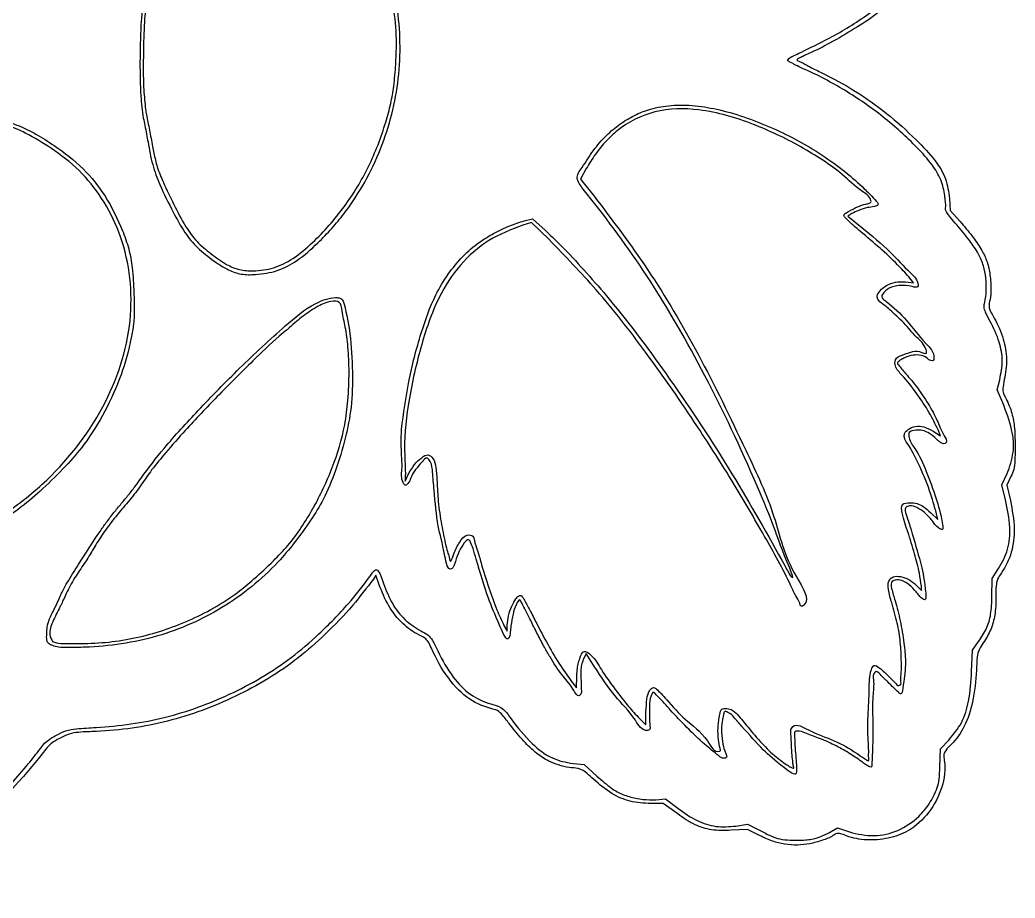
# Model space of a CAD drawing. Extents: x -215 to 205, y 28 to 519.
# Drawn here: x -173.9 to -159.83, y 488.82 to 501.23 of the extents above; entities that cross this region are included whole.
import ezdxf

# ---------------------------------------------------------------- set-up
doc = ezdxf.new("R2010")
doc.units = 0
doc.layers.add('Layer_1', color=7, linetype='CONTINUOUS')

msp = doc.modelspace()

# ---------------------------------------------------------------- linework, layer by layer
at = {"layer": 'Layer_1', "color": 7}
for points in [[(-172.186586, 501.157678), (-172.186586, 501.157678)], [(-172.120907, 499.964584), (-172.121012, 499.964584)], [(-165.891142, 499.127326), (-165.973692, 498.976645), (-165.77873, 498.736051)], [(-160.75796, 498.70513), (-160.745289, 498.536283), (-160.605196, 498.378704)], [(-166.768822, 498.389888), (-166.652713, 498.418709), (-166.46735, 498.251794)], [(-162.136585, 498.491164), (-162.192231, 498.454709), (-161.994788, 498.293803)], [(-166.416843, 498.123482), (-166.667005, 498.364539), (-166.786083, 498.32927)], [(-161.377345, 497.526257), (-161.263779, 497.512767), (-161.330095, 497.596525)], [(-160.003261, 495.815917), (-160.082334, 496.00049), (-160.046399, 496.143777)], [(-168.50211, 495.440161), (-168.503067, 495.439797)], [(-160.98875, 495.417868), (-160.882903, 495.350739), (-160.917952, 495.434689)], [(-168.449348, 494.798218), (-168.449348, 494.708169), (-168.396889, 494.820914)], [(-168.447243, 494.798373), (-168.449348, 494.798218)], [(-159.965672, 494.445979), (-160.015168, 494.656322), (-159.940947, 494.817375)], [(-159.887322, 494.77612), (-159.944968, 494.654276), (-159.895176, 494.434199)], [(-161.021474, 494.261036), (-160.923489, 494.167979), (-160.939209, 494.246778)], [(-160.156231, 493.076335), (-160.153268, 493.335209), (-160.062003, 493.475251)], [(-168.823569, 493.25803), (-168.863507, 493.381059), (-168.899515, 493.326376)], [(-161.227158, 493.240924), (-161.153726, 493.163034), (-161.153726, 493.226534)], [(-173.43943, 492.842954), (-173.43943, 492.843064)], [(-167.054299, 492.670903), (-167.010952, 492.592101), (-167.007989, 492.672472)], [(-173.434237, 492.442924), (-173.434237, 492.442941)], [(-160.443791, 492.018293), (-160.431429, 492.322189), (-160.345072, 492.443345)], [(-165.772143, 492.085969), (-165.891481, 492.273927), (-165.932677, 492.185583)], [(-166.079749, 491.853686), (-166.027806, 491.790556), (-166.024842, 491.943721)], [(-165.138458, 491.35509), (-165.046973, 491.266117), (-165.046973, 491.452993)], [(-160.892259, 490.674407), (-160.882324, 490.926493), (-160.764037, 491.051337)], [(-166.072961, 490.717784), (-165.918998, 490.705649), (-165.740907, 490.541898)], [(-164.598604, 490.006164), (-164.802473, 490.152538), (-164.978018, 490.152538)], [(-164.905975, 490.208303), (-164.770901, 490.220974), (-164.598463, 490.087689)], [(-163.775661, 489.835764), (-163.613318, 489.860007), (-163.39704, 489.752641)], [(-163.440468, 489.701132), (-163.612243, 489.78743), (-163.845333, 489.775577)], [(-162.429729, 489.757303), (-162.33968, 489.808874), (-162.170861, 489.75182)]]:
    msp.add_lwpolyline(points, dxfattribs=at)
for points, knots in [([(-160.046399, 496.143777), (-160.028672, 496.233186), (-159.993724, 496.409451), (-160.047296, 496.695931), (-160.153178, 496.917606), (-160.238821, 497.075614), (-160.27518, 497.168981), (-160.249848, 497.269429), (-160.231818, 497.404891), (-160.239993, 497.579051), (-160.270821, 497.757927), (-160.349836, 497.934575), (-160.479737, 498.126889), (-160.621031, 498.290436), (-160.734411, 498.424916), (-160.789408, 498.497846), (-160.817856, 498.553588), (-160.805887, 498.603354), (-160.814354, 498.665124), (-160.826243, 498.791458), (-160.871261, 498.975736), (-161.010981, 499.20579), (-161.285923, 499.505281), (-161.689177, 499.86981), (-162.234169, 500.246914), (-162.650492, 500.464437), (-162.927936, 500.585198), (-162.987612, 500.623731), (-163.057652, 500.653923), (-163.013733, 500.693296), (-162.964599, 500.719927), (-162.71496, 500.839352), (-162.307206, 501.035298), (-161.775104, 501.391416), (-161.35034, 501.759119), (-161.033717, 502.083672), (-160.84992, 502.380668), (-160.81407, 502.614124), (-160.814991, 502.779489), (-160.748421, 502.890147), (-160.621751, 503.026445), (-160.476823, 503.203295), (-160.348912, 503.392737), (-160.270814, 503.568107), (-160.240042, 503.74621), (-160.23187, 503.920383), (-160.249936, 504.055846), (-160.275341, 504.156276), (-160.239029, 504.249679), (-160.153198, 504.407498), (-160.047639, 504.629134), (-159.993807, 504.915031), (-160.028535, 505.090932), (-160.046125, 505.180031)], [0, 0, 0, 0, 0.271223, 0.534704, 0.856714, 1.002097, 1.080385, 1.145856, 1.305195, 1.492305, 1.665651, 1.846792, 2.067737, 2.359624, 2.495837, 2.593099, 2.637578, 2.674533, 2.741145, 2.823486, 3.056012, 3.301878, 3.62195, 4.272907, 4.931687, 5.592341, 5.712084, 5.802404, 5.844465, 5.87363, 5.939916, 6.031054, 6.682365, 7.316567, 7.9373, 8.366408, 8.675598, 8.963929, 9.066018, 9.161873, 9.339905, 9.627169, 9.845602, 10.02451, 10.197867, 10.384974, 10.544313, 10.609796, 10.688071, 10.833483, 11.155218, 11.418484, 11.688715, 11.688715, 11.688715, 11.688715]), ([(-172.186586, 501.157678), (-172.159767, 501.415871), (-172.10625, 501.931086), (-171.859367, 502.660022), (-171.586095, 503.183549), (-171.337103, 503.508092), (-171.151615, 503.672951), (-170.963504, 503.78591), (-170.808725, 503.873309), (-170.679087, 503.916339), (-170.473613, 503.92741), (-170.177481, 503.918661), (-169.810949, 503.71706), (-169.461373, 503.360123), (-169.100447, 502.883865), (-168.80095, 502.303438), (-168.558414, 501.561692), (-168.481715, 500.654583), (-168.668139, 499.632031), (-169.008239, 498.921695), (-169.311466, 498.489981), (-169.488456, 498.276482), (-169.707509, 498.050324), (-169.951201, 497.829786), (-170.253434, 497.669528), (-170.52794, 497.627507), (-170.764264, 497.625096), (-170.966421, 497.694324), (-171.168899, 497.830968), (-171.38659, 497.997063), (-171.582403, 498.233539), (-171.745298, 498.541514), (-171.906198, 498.857778), (-172.031392, 499.189313), (-172.072664, 499.433336), (-172.106099, 499.618554), (-172.127729, 499.731238), (-172.169163, 499.908182), (-172.192839, 500.20751), (-172.203566, 500.646876), (-172.192439, 500.98161), (-172.186586, 501.157678)], [0, 0, 0, 0, 0.776585, 1.549651, 2.292939, 2.537375, 2.772835, 3.032146, 3.19436, 3.305352, 3.437846, 3.80978, 4.175499, 4.657554, 5.302524, 5.961653, 6.60718, 7.633807, 8.655441, 9.691949, 9.965044, 10.237461, 10.52274, 10.909611, 11.219464, 11.532259, 11.734064, 11.922289, 12.162053, 12.464541, 12.740896, 13.074731, 13.507175, 13.805982, 14.133058, 14.247186, 14.370835, 14.477239, 14.791981, 15.268055, 15.796345, 15.796345, 15.796345, 15.796345]), ([(-172.121012, 499.964584), (-172.116206, 499.93883), (-172.104856, 499.878001), (-172.086158, 499.780455), (-172.064688, 499.670386), (-172.04245, 499.556266), (-172.02128, 499.447488), (-171.996464, 499.31133), (-171.955825, 499.138185), (-171.856437, 498.897338), (-171.718723, 498.616764), (-171.573844, 498.330157), (-171.400552, 498.089618), (-171.195198, 497.921783), (-171.000022, 497.778733), (-170.795897, 497.688697), (-170.566296, 497.675399), (-170.303099, 497.711356), (-170.013882, 497.855469), (-169.675215, 498.146946), (-169.300277, 498.574035), (-168.948629, 499.149628), (-168.757804, 499.654742), (-168.651867, 500.03893), (-168.605941, 500.311572), (-168.577078, 500.653474), (-168.566153, 501.06919), (-168.631887, 501.545276), (-168.783807, 502.099635), (-169.058004, 502.713666), (-169.464891, 503.292515), (-169.853992, 503.70367), (-170.232342, 503.854997), (-170.506524, 503.89377), (-170.808909, 503.833714), (-171.060981, 503.666444), (-171.313012, 503.464326), (-171.519126, 503.166421), (-171.732244, 502.779997), (-171.923358, 502.288983), (-172.0402, 501.873434), (-172.103471, 501.554539), (-172.128462, 501.332511), (-172.14658, 501.029129), (-172.153048, 500.658617), (-172.152233, 500.2826), (-172.129842, 500.055292), (-172.120907, 499.964584)], [0, 0, 0, 0, 0.078595, 0.185637, 0.297965, 0.415023, 0.534447, 0.630384, 0.830342, 1.066458, 1.409797, 1.768412, 2.029354, 2.29139, 2.559507, 2.755213, 2.949673, 3.241374, 3.542906, 3.903669, 4.576289, 5.240286, 5.91564, 6.188641, 6.43498, 6.743691, 7.217763, 7.679155, 8.179493, 8.939347, 9.678988, 10.307344, 10.590268, 10.886389, 11.126013, 11.497263, 11.779878, 12.091104, 12.573902, 13.103638, 13.667011, 13.866971, 14.078278, 14.336688, 14.778481, 15.190087, 15.463411, 15.463411, 15.463411, 15.463411]), ([(-160.75848, 502.614566), (-160.762183, 502.573713), (-160.769232, 502.49596), (-160.801992, 502.378401), (-160.854882, 502.258945), (-160.926135, 502.122981), (-161.063018, 501.96651), (-161.234168, 501.795111), (-161.430204, 501.609225), (-161.61158, 501.450225), (-161.82981, 501.274924), (-162.104407, 501.099379), (-162.423496, 500.910153), (-162.665862, 500.78657), (-162.823315, 500.716912), (-162.872955, 500.690894), (-162.9309, 500.659523), (-162.821494, 500.622014), (-162.743085, 500.565666), (-162.456029, 500.43491), (-162.091288, 500.232843), (-161.632417, 499.91055), (-161.262702, 499.57342), (-160.971237, 499.272989), (-160.795158, 498.990937), (-160.770189, 498.799087), (-160.75796, 498.70513)], [0, 0, 0, 0, 0.122852, 0.233817, 0.364082, 0.514586, 0.691995, 0.984223, 1.242194, 1.502, 1.707818, 2.081071, 2.479478, 2.815312, 2.909977, 2.978743, 3.007159, 3.061134, 3.196036, 3.382678, 3.947269, 4.484753, 5.047762, 5.448168, 5.741216, 6.022476, 6.022476, 6.022476, 6.022476]), ([(-168.899515, 493.326376), (-168.994674, 493.201167), (-169.204642, 492.924892), (-169.564302, 492.556043), (-170.089449, 492.085262), (-170.831273, 491.643332), (-171.798236, 491.28414), (-172.560596, 491.175532), (-173.026661, 491.16694), (-173.199558, 491.143752), (-173.314395, 491.086019), (-173.41607, 491.03293), (-173.500192, 490.963447), (-173.896954, 490.437147), (-174.75955, 489.573876), (-176.396655, 488.868083), (-177.749259, 488.809966), (-178.654481, 488.969802), (-179.148458, 489.116569), (-179.572136, 489.289879), (-179.93842, 489.480748), (-180.233041, 489.661711), (-180.451174, 489.816151), (-180.585918, 489.924689), (-180.647425, 489.969805), (-180.699608, 490.012427), (-180.791945, 490.03134), (-180.932137, 490.073685), (-181.135173, 490.121717), (-181.372609, 490.183197), (-181.615564, 490.249941), (-181.853716, 490.319659), (-182.054102, 490.384832), (-182.24309, 490.422987), (-182.706106, 490.419072), (-183.489988, 490.531465), (-184.528026, 490.908833), (-185.476542, 491.473026), (-186.247296, 492.222101), (-186.86221, 493.062324), (-187.145074, 493.737536), (-187.297633, 494.139959), (-187.380037, 494.278121), (-187.611511, 494.607636), (-187.965642, 495.143101), (-188.379541, 495.8819), (-188.615537, 496.426538), (-188.754341, 496.741139), (-188.835804, 496.838349), (-189.163133, 497.133459), (-189.67302, 497.71492), (-190.200766, 498.656705), (-190.448314, 499.422811), (-190.548082, 499.945322), (-190.55798, 500.300054), (-190.55685, 500.575995), (-190.556106, 500.757696)], [0, 0, 0, 0, 0.471432, 1.040224, 1.542288, 2.584432, 3.606311, 4.621386, 4.8719, 5.008047, 5.1389, 5.254075, 5.352114, 5.462821, 7.226833, 8.941346, 10.687301, 11.197821, 11.69591, 12.230136, 12.568424, 12.934037, 13.266501, 13.369808, 13.452372, 13.496363, 13.569276, 13.728371, 13.939405, 14.193313, 14.464768, 14.695082, 14.937679, 15.096991, 15.270434, 16.323198, 17.45136, 18.56568, 19.605931, 20.656345, 21.665111, 21.79157, 21.945632, 22.145711, 23.000281, 23.870591, 24.680038, 24.784701, 24.897263, 25.056665, 26.108069, 27.197388, 28.273828, 28.507357, 28.790255, 29.335697, 29.335697, 29.335697, 29.335697]), ([(-190.502467, 500.098769), (-190.428214, 499.714738), (-190.279479, 498.945489), (-189.712195, 497.883061), (-189.152707, 497.21162), (-188.765695, 496.853072), (-188.660813, 496.704477), (-188.527135, 496.353728), (-188.258221, 495.803203), (-187.858436, 495.086933), (-187.516152, 494.585756), (-187.300888, 494.283001), (-187.226917, 494.134242), (-187.116775, 493.829367), (-186.921827, 493.376766), (-186.603761, 492.827242), (-186.204495, 492.28355), (-185.707101, 491.786754), (-185.127558, 491.335112), (-184.491877, 490.976239), (-183.824129, 490.711969), (-183.121098, 490.536026), (-182.57409, 490.48318), (-182.202127, 490.468486), (-181.997295, 490.429306), (-181.752391, 490.35115), (-181.446796, 490.262654), (-181.119101, 490.173625), (-180.871554, 490.122074), (-180.703739, 490.079924), (-180.591407, 490.010899), (-180.305938, 489.786192), (-179.806589, 489.457893), (-179.071387, 489.137584), (-178.237199, 488.929418), (-177.326835, 488.879635), (-176.368573, 489.013963), (-175.602023, 489.286289), (-175.020138, 489.604322), (-174.603109, 489.888467), (-174.265138, 490.166193), (-174.003692, 490.450123), (-173.794292, 490.688655), (-173.642121, 490.882696), (-173.549228, 491.008402), (-173.468133, 491.072126), (-173.365246, 491.127285), (-173.244711, 491.190356), (-173.054972, 491.217326), (-172.583918, 491.236028), (-171.840476, 491.337387), (-170.907624, 491.679907), (-170.182212, 492.098669), (-169.644421, 492.563365), (-169.272602, 492.945352), (-169.034226, 493.238751), (-168.921273, 493.40614), (-168.890319, 493.439076), (-168.854347, 493.467664), (-168.818346, 493.424423), (-168.791404, 493.36105), (-168.733177, 493.198794), (-168.646289, 492.979795), (-168.465183, 492.746045), (-168.280454, 492.617641), (-168.129559, 492.546106), (-168.048414, 492.442237), (-167.954809, 492.229935), (-167.800828, 491.95557), (-167.546901, 491.686863), (-167.30389, 491.573146), (-167.125702, 491.532793), (-167.025904, 491.457379), (-166.895552, 491.262954), (-166.691211, 491.020901), (-166.393437, 490.778762), (-166.175076, 490.737214), (-166.072961, 490.717784)], [0, 0, 0, 0, 1.167785, 2.339178, 3.565271, 3.774976, 3.918712, 4.105964, 4.896425, 5.757209, 6.563211, 6.716955, 6.870202, 7.05963, 7.68927, 8.345558, 8.960375, 9.707667, 10.446723, 11.158399, 11.889781, 12.595126, 13.324841, 13.534576, 13.710597, 13.948334, 14.305255, 14.665443, 14.965744, 15.065723, 15.181243, 15.357, 16.157633, 16.964069, 17.751768, 18.725133, 19.67982, 20.637168, 21.14677, 21.665881, 22.149616, 22.454599, 22.822758, 23.101183, 23.19541, 23.289661, 23.407195, 23.546273, 23.693775, 23.975667, 24.964741, 25.925232, 26.941946, 27.456021, 28.05465, 28.534787, 28.598605, 28.649855, 28.679487, 28.713513, 28.786597, 28.902242, 29.2196, 29.49642, 29.772272, 29.889956, 29.989831, 30.158485, 30.586471, 30.928268, 31.248005, 31.376484, 31.470165, 31.614549, 32.074381, 32.424553, 32.732155, 32.732155, 32.732155, 32.732155]), ([(-179.290593, 496.44157), (-179.285151, 496.471591), (-179.274612, 496.52972), (-179.262878, 496.608518), (-179.258468, 496.682689), (-179.248969, 496.769004), (-179.227161, 496.881389), (-179.195755, 497.031925), (-179.152934, 497.203409), (-179.074468, 497.402556), (-178.938497, 497.675217), (-178.772585, 497.998857), (-178.539633, 498.34064), (-178.231984, 498.662303), (-177.904723, 498.995382), (-177.493866, 499.301617), (-177.084238, 499.504274), (-176.733642, 499.683439), (-176.452316, 499.800361), (-176.208775, 499.858523), (-175.973129, 499.91217), (-175.732207, 499.946186), (-175.409995, 499.970793), (-175.020353, 499.983401), (-174.580095, 499.94009), (-174.21552, 499.843814), (-173.911178, 499.738277), (-173.655251, 499.61177), (-173.34879, 499.415639), (-172.995169, 499.144589), (-172.667151, 498.731749), (-172.475108, 498.335912), (-172.350025, 497.994261), (-172.299055, 497.698368), (-172.286292, 497.40394), (-172.276554, 497.138965), (-172.287063, 496.924814), (-172.340239, 496.621705), (-172.456491, 496.201145), (-172.684816, 495.694626), (-172.949916, 495.260942), (-173.259106, 494.907077), (-173.554207, 494.612663), (-173.934513, 494.284296), (-174.424182, 493.983863), (-175.030545, 493.721787), (-175.581413, 493.561293), (-176.077936, 493.510599), (-176.480771, 493.502844), (-176.998791, 493.535549), (-177.578682, 493.689883), (-178.196492, 494.003909), (-178.566966, 494.335418), (-178.764653, 494.578019), (-178.843843, 494.683302), (-179.004593, 494.920914), (-179.173983, 495.332942), (-179.322891, 495.894341), (-179.300712, 496.269704), (-179.290557, 496.441587)], [0, 0, 0, 0, 0.091545, 0.177254, 0.238738, 0.314362, 0.437582, 0.581901, 0.775888, 0.966865, 1.222571, 1.689818, 2.057129, 2.458283, 3.022867, 3.456607, 3.987697, 4.390445, 4.638662, 4.898979, 5.14006, 5.363707, 5.628005, 6.109417, 6.531556, 6.949731, 7.237617, 7.496729, 7.80382, 8.328793, 8.825172, 9.369668, 9.642351, 9.913993, 10.266088, 10.525987, 10.709324, 10.90796, 11.447989, 12.013321, 12.570111, 12.96544, 13.41997, 13.820312, 14.470204, 15.133256, 15.799211, 16.1807, 16.627255, 17.007036, 17.734867, 18.409064, 19.069986, 19.20605, 19.347893, 19.465113, 20.065759, 20.673812, 21.187447, 21.187447, 21.187447, 21.187447]), ([(-166.46735, 498.251794), (-166.379107, 498.167064), (-166.178693, 497.97463), (-165.880171, 497.647992), (-165.360424, 497.051167), (-164.666416, 496.107934), (-163.830054, 494.849816), (-163.310699, 493.925161), (-163.040305, 493.435026), (-163.013744, 493.383098), (-162.936566, 493.296246), (-163.14668, 493.787488), (-163.218647, 494.031333), (-163.631486, 495.022592), (-164.170966, 496.163104), (-164.976167, 497.576427), (-165.604039, 498.425561), (-165.947177, 498.852254), (-165.99528, 498.922696), (-166.040052, 499.023119), (-165.917844, 499.181421), (-165.799224, 499.382176), (-165.617129, 499.593367), (-165.421532, 499.759689), (-165.211015, 499.885433), (-164.96853, 499.982392), (-164.676173, 500.029639), (-164.34506, 500.023668), (-163.853896, 499.935211), (-163.239351, 499.710387), (-162.560491, 499.350193), (-162.061581, 498.95198), (-161.857849, 498.737656), (-161.738646, 498.612614), (-161.838373, 498.583817), (-161.923839, 498.578881), (-162.03503, 498.541764), (-162.104938, 498.506932), (-162.136585, 498.491164)], [0, 0, 0, 0, 0.366923, 0.833341, 1.326836, 2.740599, 4.343513, 5.848416, 5.941041, 6.006273, 6.030497, 6.252554, 6.770556, 7.397713, 9.133784, 10.767538, 12.198118, 12.314656, 12.405303, 12.45647, 12.630737, 12.916938, 13.199602, 13.449514, 13.687185, 13.931549, 14.228674, 14.568879, 14.920223, 15.722666, 16.507806, 17.269417, 17.48173, 17.570828, 17.623543, 17.725528, 17.854526, 17.96122, 17.96122, 17.96122, 17.96122]), ([(-161.330095, 497.596525), (-161.383044, 497.654736), (-161.512003, 497.796511), (-161.744489, 498.008961), (-161.960618, 498.19448), (-162.129891, 498.334891), (-162.200526, 498.404077), (-162.274208, 498.476599), (-162.153656, 498.533745), (-162.068762, 498.585132), (-161.961145, 498.623216), (-161.89787, 498.632713), (-161.863429, 498.648387), (-161.873896, 498.737782), (-162.059645, 498.837396), (-162.259002, 499.04457), (-162.549682, 499.253307), (-162.861618, 499.441106), (-163.190114, 499.610966), (-163.661518, 499.812225), (-164.233755, 499.984386), (-164.920144, 499.976329), (-165.362352, 499.755305), (-165.616715, 499.5155), (-165.765084, 499.335046), (-165.849194, 499.196448), (-165.891142, 499.127326)], [0, 0, 0, 0, 0.23609, 0.575, 0.940865, 1.100589, 1.217408, 1.267054, 1.353187, 1.496247, 1.62299, 1.671894, 1.698815, 1.719853, 1.91345, 2.264938, 2.608728, 2.973985, 3.359757, 3.716043, 4.512053, 5.13621, 5.727916, 5.9399, 6.183494, 6.42585, 6.42585, 6.42585, 6.42585]), ([(-179.255767, 495.992419), (-179.230758, 495.843152), (-179.180237, 495.541614), (-179.027799, 495.119805), (-178.824843, 494.720588), (-178.525407, 494.374526), (-178.160432, 494.073129), (-177.805716, 493.860321), (-177.477671, 493.735378), (-177.203154, 493.653683), (-176.893135, 493.576215), (-176.522902, 493.558894), (-176.128336, 493.561054), (-175.578345, 493.608202), (-174.937246, 493.806731), (-174.204943, 494.160664), (-173.406471, 494.766503), (-172.674569, 495.689726), (-172.253223, 496.937539), (-172.361679, 497.97435), (-172.685889, 498.651083), (-172.999386, 499.070129), (-173.377859, 499.372449), (-173.746094, 499.60051), (-174.104652, 499.76242), (-174.455413, 499.850857), (-174.797832, 499.914592), (-175.147607, 499.932325), (-175.559952, 499.907646), (-176.019448, 499.865419), (-176.525118, 499.718421), (-176.989209, 499.491123), (-177.436239, 499.270559), (-177.82881, 498.984844), (-178.151443, 498.663319), (-178.464744, 498.347532), (-178.710256, 497.997183), (-178.881755, 497.661892), (-179.025861, 497.381952), (-179.107539, 497.171122), (-179.148179, 496.981712), (-179.185265, 496.792753), (-179.215956, 496.620125), (-179.239503, 496.465237), (-179.257245, 496.342702), (-179.266127, 496.260018), (-179.278345, 496.206931), (-179.271543, 496.157402), (-179.266651, 496.086533), (-179.259795, 496.026702), (-179.255857, 495.992334)], [0, 0, 0, 0, 0.453194, 0.915511, 1.339886, 1.789366, 2.276492, 2.756324, 3.02187, 3.327432, 3.615929, 3.977421, 4.434495, 4.800502, 5.6292, 6.428905, 7.231258, 8.618161, 9.897712, 11.089206, 11.631163, 12.136413, 12.64463, 13.073833, 13.434507, 13.819471, 14.155918, 14.478234, 14.86685, 15.395017, 15.858546, 16.436713, 16.943364, 17.351482, 17.88616, 18.308493, 18.683682, 19.163635, 19.437301, 19.628068, 19.839716, 20.017164, 20.206049, 20.365544, 20.487296, 20.577138, 20.615642, 20.6489, 20.725717, 20.829401, 20.829401, 20.829401, 20.829401]), ([(-165.77873, 498.736051), (-165.520867, 498.395529), (-164.982463, 497.68454), (-164.27102, 496.472826), (-163.711893, 495.311042), (-163.200089, 494.224533), (-163.086506, 493.564821), (-162.713926, 493.041765), (-162.828047, 492.947616), (-162.840078, 492.93995), (-162.864706, 492.94554), (-162.877001, 493.014361), (-162.937114, 493.097319), (-163.085937, 493.426175), (-163.38121, 493.953175), (-163.81861, 494.704656), (-164.374988, 495.576965), (-165.010115, 496.494165), (-165.702676, 497.388615), (-166.189956, 497.890019), (-166.416843, 498.123482)], [0, 0, 0, 0, 1.281547, 2.675789, 4.188952, 5.210815, 6.119406, 6.530364, 6.548614, 6.562286, 6.570522, 6.619583, 6.735909, 6.894319, 7.683705, 8.562542, 9.496635, 10.788532, 11.908662, 12.884656, 12.884656, 12.884656, 12.884656]), ([(-168.503067, 495.439797), (-168.472727, 495.66635), (-168.411164, 496.126058), (-168.243594, 496.76201), (-168.064998, 497.275906), (-167.851544, 497.634501), (-167.644724, 497.886218), (-167.426284, 498.079845), (-167.195766, 498.214259), (-166.985413, 498.318885), (-166.836497, 498.367703), (-166.768822, 498.389888)], [0, 0, 0, 0, 0.685014, 1.389984, 1.970661, 2.309236, 2.636039, 2.945111, 3.178595, 3.434785, 3.648194, 3.648194, 3.648194, 3.648194]), ([(-166.786083, 498.32927), (-166.952125, 498.265309), (-167.283214, 498.137771), (-167.691314, 497.773623), (-168.024548, 497.254689), (-168.249354, 496.571429), (-168.41737, 495.822634), (-168.468853, 495.270882), (-168.451862, 494.967495), (-168.448681, 494.877436), (-168.447668, 494.821723), (-168.447243, 494.798373)], [0, 0, 0, 0, 0.530202, 1.057221, 1.607069, 2.363878, 3.199431, 3.910598, 4.013764, 4.11087, 4.180929, 4.180929, 4.180929, 4.180929]), ([(-161.994788, 498.293803), (-161.855694, 498.180039), (-161.611267, 497.980124), (-161.365665, 497.700915), (-161.19667, 497.551524), (-161.20134, 497.453026), (-161.243039, 497.447828), (-161.323466, 497.471135), (-161.455375, 497.484213), (-161.609054, 497.448576), (-161.69047, 497.38029), (-161.720577, 497.315724), (-161.692576, 497.278101), (-161.563333, 497.185652), (-161.344879, 496.978954), (-161.149433, 496.702619), (-160.959055, 496.529748), (-160.981643, 496.407391), (-161.032603, 496.410812), (-161.075767, 496.455531), (-161.160139, 496.495338), (-161.27538, 496.494978), (-161.371466, 496.46615), (-161.439491, 496.4282), (-161.472959, 496.40633), (-161.50163, 496.378808), (-161.46652, 496.341039), (-161.434493, 496.293289), (-161.336412, 496.187644), (-161.204747, 496.029274), (-161.057055, 495.806078), (-160.924279, 495.573164), (-160.869617, 495.401464), (-160.778148, 495.271906), (-160.833189, 495.230817), (-160.869902, 495.248639), (-160.905376, 495.270172), (-160.958783, 495.32146), (-161.029212, 495.384531), (-161.134062, 495.43241), (-161.229775, 495.433717), (-161.339182, 495.416646), (-161.328337, 495.281651), (-161.204321, 495.125264), (-161.076191, 494.841535), (-160.939828, 494.457786), (-160.87799, 494.249299), (-160.841269, 494.007411), (-160.947903, 494.065302), (-160.998175, 494.15651), (-161.098979, 494.265672), (-161.208291, 494.336633), (-161.302146, 494.371187), (-161.400035, 494.33682), (-161.348934, 494.183277), (-161.280259, 493.957937), (-161.162976, 493.5553), (-161.112774, 493.338314), (-161.078707, 493.003079), (-161.152849, 493.058275), (-161.186682, 493.093813), (-161.241835, 493.163887), (-161.315238, 493.245709), (-161.419592, 493.306988), (-161.513003, 493.323681), (-161.593206, 493.279241), (-161.567252, 493.155792), (-161.51367, 492.989143), (-161.447485, 492.727148), (-161.4002, 492.439123), (-161.373581, 492.183072), (-161.388161, 491.95382), (-161.409727, 491.837653), (-161.431706, 491.680212), (-161.494881, 491.742674), (-161.550657, 491.790995), (-161.638468, 491.884673), (-161.713952, 491.949376), (-161.78001, 492.030278), (-161.842427, 491.988571), (-161.818249, 491.851722), (-161.849215, 491.633777), (-161.839041, 491.308216), (-161.840058, 490.9685), (-161.84982, 490.796705), (-161.855358, 490.654823), (-161.907541, 490.684139), (-161.94795, 490.707759), (-162.040973, 490.77697), (-162.182565, 490.874422), (-162.386986, 490.984794), (-162.594508, 491.079549), (-162.771516, 491.137718), (-162.877297, 491.186556), (-162.954935, 491.170609), (-162.942501, 491.09134), (-162.946261, 490.999699), (-162.932284, 490.868612), (-162.922123, 490.739307), (-162.918014, 490.649951), (-162.91687, 490.521741), (-163.201848, 490.744393), (-163.38651, 490.900372), (-163.629842, 491.173918), (-163.79256, 491.359986), (-163.858093, 491.435046), (-163.940393, 491.461518), (-163.947703, 491.415533), (-163.958661, 491.373807), (-163.976689, 491.283839), (-163.982188, 491.155442), (-163.963311, 490.997405), (-163.936993, 490.895172), (-163.891295, 490.804411), (-163.964071, 490.785029), (-164.066724, 490.867212), (-164.241244, 491.006825), (-164.470027, 491.229656), (-164.664749, 491.43118), (-164.806972, 491.598293), (-164.881451, 491.664377), (-164.943898, 491.748105), (-164.993039, 491.640951), (-164.998249, 491.536894), (-164.998223, 491.383492), (-164.993798, 491.278959), (-164.985531, 491.195363), (-165.096941, 491.163698), (-165.242077, 491.426169), (-165.502803, 491.669139), (-165.678957, 491.941754), (-165.772143, 492.085969)], [0, 0, 0, 0, 0.534925, 0.940014, 1.141231, 1.167537, 1.192816, 1.248032, 1.429333, 1.577069, 1.709495, 1.739687, 1.773178, 1.835263, 2.228659, 2.64549, 2.889981, 2.925513, 2.958371, 3.014617, 3.112594, 3.227235, 3.352355, 3.411344, 3.456616, 3.479791, 3.512751, 3.580587, 3.669198, 3.93407, 4.203167, 4.476116, 4.710555, 4.807481, 4.844593, 4.875957, 4.920939, 4.971536, 5.09589, 5.206069, 5.30211, 5.397684, 5.471571, 5.644086, 6.005844, 6.405445, 6.793988, 6.862284, 6.915704, 7.05813, 7.213428, 7.341772, 7.45012, 7.506616, 7.604784, 7.831709, 8.310381, 8.695529, 8.844899, 8.877392, 8.932841, 9.000288, 9.141193, 9.261552, 9.357002, 9.4158, 9.500186, 9.681782, 9.974991, 10.294006, 10.557319, 10.759418, 10.938806, 11.020688, 11.059761, 11.149171, 11.269799, 11.422955, 11.488044, 11.518103, 11.61659, 11.849995, 12.2063, 12.596461, 12.797077, 12.856108, 12.88635, 12.941346, 13.009882, 13.226002, 13.462161, 13.703377, 13.911343, 14.016443, 14.058616, 14.108304, 14.215005, 14.356097, 14.495737, 14.598668, 14.643006, 14.825586, 15.221997, 15.668435, 15.839541, 15.950307, 16.001058, 16.022874, 16.072132, 16.138279, 16.293044, 16.461743, 16.595951, 16.65284, 16.692566, 16.771983, 17.032333, 17.375661, 17.719614, 17.887088, 18.009457, 18.060478, 18.12383, 18.255874, 18.426609, 18.551634, 18.60429, 18.633049, 18.857559, 19.305305, 19.8082, 19.8082, 19.8082, 19.8082]), ([(-160.605196, 498.378704), (-160.547457, 498.311556), (-160.441611, 498.188463), (-160.315701, 498.005192), (-160.224141, 497.830192), (-160.182776, 497.641405), (-160.166668, 497.451228), (-160.175098, 497.298017), (-160.203632, 497.196072), (-160.186049, 497.119472), (-160.101752, 496.9828), (-160.00003, 496.768144), (-159.938272, 496.46891), (-159.961218, 496.227261), (-159.999921, 496.065102), (-160.004328, 495.966754), (-159.94605, 495.854897), (-159.87593, 495.701654), (-159.830959, 495.467712), (-159.829675, 495.232692), (-159.828961, 495.028449), (-159.841012, 494.878153), (-159.872626, 494.808499), (-159.887322, 494.77612)], [0, 0, 0, 0, 0.265457, 0.486629, 0.666334, 0.853661, 1.061666, 1.23784, 1.312409, 1.373565, 1.466578, 1.792839, 2.081567, 2.371973, 2.510576, 2.584948, 2.659111, 2.881734, 3.092067, 3.366484, 3.585226, 3.70718, 3.813111, 3.813111, 3.813111, 3.813111]), ([(-160.917952, 495.434689), (-160.957282, 495.516237), (-161.042899, 495.69376), (-161.220864, 495.949819), (-161.38074, 496.167289), (-161.526314, 496.305732), (-161.532862, 496.442419), (-161.419805, 496.49841), (-161.303749, 496.53166), (-161.199484, 496.56673), (-161.06671, 496.484044), (-161.102089, 496.641353), (-161.235759, 496.745347), (-161.367928, 496.917659), (-161.501073, 497.042008), (-161.592909, 497.125439), (-161.678185, 497.200252), (-161.757872, 497.247101), (-161.789054, 497.334858), (-161.731712, 497.411993), (-161.64836, 497.485036), (-161.518256, 497.529306), (-161.425108, 497.527291), (-161.377345, 497.526257)], [0, 0, 0, 0, 0.27134, 0.590674, 0.930801, 1.088611, 1.173617, 1.29142, 1.418245, 1.542639, 1.644311, 1.694989, 1.911995, 2.187736, 2.326958, 2.460343, 2.559189, 2.668643, 2.729136, 2.81194, 2.930442, 3.066236, 3.209146, 3.209146, 3.209146, 3.209146]), ([(-173.43943, 492.843064), (-173.423905, 492.874759), (-173.391973, 492.93995), (-173.347269, 493.033668), (-173.297993, 493.146506), (-173.209054, 493.313363), (-173.021876, 493.601274), (-172.841326, 493.888532), (-172.67219, 494.130994), (-172.571889, 494.262351), (-172.464469, 494.391783), (-172.359259, 494.516973), (-172.265166, 494.636753), (-172.10628, 494.862287), (-171.823063, 495.227528), (-171.352853, 495.740666), (-170.783285, 496.320386), (-170.235769, 496.830351), (-169.798726, 497.200949), (-169.512592, 497.309318), (-169.375038, 497.302499), (-169.326842, 497.265989), (-169.279713, 497.089738), (-169.217114, 496.758574), (-169.190559, 496.267221), (-169.19947, 495.771479), (-169.292855, 495.304737), (-169.426086, 494.868922), (-169.583084, 494.47769), (-169.792057, 494.142453), (-170.005311, 493.847224), (-170.386353, 493.392845), (-171.011015, 492.889861), (-171.950667, 492.472346), (-172.711724, 492.365145), (-173.180167, 492.357451), (-173.335565, 492.356077), (-173.425424, 492.382837), (-173.492946, 492.405172), (-173.522488, 492.474487), (-173.514909, 492.554709), (-173.514583, 492.648686), (-173.486423, 492.746323), (-173.456328, 492.808207), (-173.43943, 492.842954)], [0, 0, 0, 0, 0.10588, 0.217776, 0.311471, 0.475183, 0.784209, 1.34123, 1.49294, 1.670913, 1.836851, 1.997498, 2.161518, 2.293575, 2.825074, 3.546526, 4.380386, 5.261481, 5.795252, 6.087972, 6.152957, 6.19542, 6.259136, 6.682492, 7.222269, 7.72491, 8.167349, 8.644083, 9.092163, 9.426443, 9.826244, 10.184319, 11.203655, 12.198419, 13.236207, 13.476078, 13.611519, 13.695012, 13.761484, 13.810735, 13.906149, 14.001276, 14.091779, 14.207668, 14.207668, 14.207668, 14.207668]), ([(-173.434237, 492.442941), (-173.416168, 492.436068), (-173.359007, 492.414326), (-173.222253, 492.417238), (-172.846627, 492.408142), (-172.247799, 492.470747), (-171.496703, 492.719891), (-170.943984, 493.026018), (-170.566624, 493.3421), (-170.329731, 493.563743), (-170.027307, 493.877077), (-169.73984, 494.319232), (-169.468053, 494.892972), (-169.309123, 495.412368), (-169.254387, 495.869445), (-169.238895, 496.23899), (-169.251654, 496.582842), (-169.289549, 496.877411), (-169.339771, 497.069167), (-169.358084, 497.261187), (-169.54661, 497.253155), (-169.716105, 497.166245), (-169.884971, 497.054334), (-170.015413, 496.938729), (-170.119609, 496.850903), (-170.323991, 496.680051), (-170.652705, 496.363482), (-171.095396, 495.919925), (-171.507441, 495.487823), (-171.813745, 495.139855), (-172.023393, 494.889609), (-172.149246, 494.705026), (-172.242528, 494.570284), (-172.321533, 494.469661), (-172.440351, 494.330297), (-172.586112, 494.156789), (-172.739613, 493.946981), (-172.845118, 493.774474), (-172.922797, 493.641917), (-172.984367, 493.546201), (-173.05334, 493.447256), (-173.122061, 493.342926), (-173.184885, 493.233883), (-173.23849, 493.127913), (-173.280392, 493.034843), (-173.314151, 492.963231), (-173.370744, 492.851976), (-173.43483, 492.72264), (-173.494071, 492.552472), (-173.451021, 492.473654), (-173.434237, 492.442924)], [0, 0, 0, 0, 0.057667, 0.182435, 0.402872, 1.191504, 1.967417, 2.766211, 3.067312, 3.442403, 3.739455, 4.371614, 5.012022, 5.641951, 5.989213, 6.391142, 6.748524, 7.026978, 7.262083, 7.388456, 7.508329, 7.72688, 7.987671, 8.103881, 8.250671, 8.396254, 8.903045, 9.618433, 10.276809, 10.693494, 11.009384, 11.255093, 11.36327, 11.500985, 11.638622, 11.91271, 12.180661, 12.417531, 12.519007, 12.641586, 12.75881, 12.880847, 13.016253, 13.136088, 13.23698, 13.322362, 13.373767, 13.610522, 13.769487, 13.871071, 13.871071, 13.871071, 13.871071]), ([(-159.940947, 494.817375), (-159.905806, 494.914776), (-159.833654, 495.114758), (-159.867413, 495.466793), (-159.954917, 495.691673), (-160.003261, 495.815917)], [0, 0, 0, 0, 0.30742, 0.631198, 1.030931, 1.030931, 1.030931, 1.030931]), ([(-165.932677, 492.185583), (-165.94209, 492.162128), (-165.962755, 492.110635), (-165.969654, 492.00935), (-165.963131, 491.891633), (-165.965828, 491.785529), (-165.955452, 491.708989), (-166.01207, 491.650215), (-166.111527, 491.842452), (-166.24352, 491.9681), (-166.380511, 492.185899), (-166.48846, 492.37433), (-166.576559, 492.541161), (-166.662319, 492.710932), (-166.736736, 492.869621), (-166.789279, 492.955701), (-166.834603, 493.059432), (-166.899086, 492.932274), (-166.927489, 492.831327), (-166.952799, 492.6903), (-166.963451, 492.58476), (-166.969712, 492.527689), (-167.011727, 492.429966), (-167.174427, 492.811423), (-167.281257, 493.053058), (-167.40657, 493.471863), (-167.485356, 493.741273), (-167.51362, 493.829577), (-167.560075, 493.90481), (-167.638413, 493.810943), (-167.689638, 493.719884), (-167.7312, 493.604683), (-167.755614, 493.525402), (-167.770854, 493.48787), (-167.848465, 493.429229), (-167.913381, 493.806025), (-167.996606, 494.067372), (-168.032564, 494.502784), (-168.062301, 494.806861), (-168.070959, 494.9564), (-168.143863, 495.061554), (-168.231732, 494.961167), (-168.301919, 494.881273), (-168.369532, 494.769314), (-168.392696, 494.687972), (-168.452747, 494.639166), (-168.512881, 494.74014), (-168.483101, 494.915625), (-168.512379, 495.170612), (-168.505213, 495.35871), (-168.50211, 495.440161)], [0, 0, 0, 0, 0.075397, 0.165533, 0.301307, 0.427201, 0.491835, 0.516992, 0.642976, 0.90487, 1.205708, 1.362748, 1.564536, 1.767512, 1.941579, 2.067523, 2.118371, 2.19445, 2.343911, 2.511737, 2.599489, 2.66276, 2.688872, 2.886783, 3.325831, 3.902277, 4.061517, 4.159807, 4.202831, 4.27755, 4.416987, 4.57169, 4.626292, 4.668264, 4.691368, 4.894025, 5.332054, 5.841728, 6.096705, 6.2484, 6.313757, 6.400435, 6.545751, 6.680795, 6.769351, 6.814167, 6.861404, 7.047017, 7.367962, 7.61308, 7.61308, 7.61308, 7.61308]), ([(-160.939209, 494.246778), (-160.96981, 494.356998), (-161.03691, 494.59868), (-161.181737, 494.933144), (-161.303861, 495.179487), (-161.399871, 495.313247), (-161.396614, 495.392381), (-161.332922, 495.450224), (-161.238376, 495.4926), (-161.108364, 495.482006), (-161.030612, 495.440315), (-160.98875, 495.417868)], [0, 0, 0, 0, 0.342976, 0.752054, 1.087995, 1.174331, 1.233404, 1.306217, 1.417332, 1.538822, 1.680519, 1.680519, 1.680519, 1.680519]), ([(-168.396889, 494.820914), (-168.371678, 494.864617), (-168.32302, 494.948963), (-168.232825, 495.033173), (-168.128357, 495.101806), (-168.036526, 495.017699), (-168.009574, 494.881114), (-167.997459, 494.676051), (-167.985477, 494.406765), (-167.941006, 494.100512), (-167.891332, 493.865022), (-167.848687, 493.691599), (-167.824705, 493.640403), (-167.815489, 493.565327), (-167.793506, 493.598605), (-167.782105, 493.631638), (-167.749551, 493.726155), (-167.689203, 493.835312), (-167.605067, 493.957622), (-167.483736, 493.947889), (-167.470445, 493.84191), (-167.42349, 493.724669), (-167.363866, 493.495814), (-167.272756, 493.214132), (-167.169443, 492.916512), (-167.088223, 492.743266), (-167.054299, 492.670903)], [0, 0, 0, 0, 0.148974, 0.287523, 0.386264, 0.467302, 0.606242, 0.800839, 1.083257, 1.416467, 1.718541, 1.830719, 1.913406, 1.948793, 1.963864, 2.00605, 2.066962, 2.253125, 2.395378, 2.475338, 2.538463, 2.68016, 2.869749, 3.238613, 3.572759, 3.812438, 3.812438, 3.812438, 3.812438]), ([(-159.895176, 494.434199), (-159.870193, 494.302393), (-159.824367, 494.060614), (-159.864373, 493.702352), (-159.977332, 493.471402), (-160.082149, 493.32925), (-160.103208, 493.206112), (-160.096927, 493.037203), (-160.106811, 492.827926), (-160.165853, 492.60855), (-160.256321, 492.451875), (-160.343237, 492.333498), (-160.371099, 492.198928), (-160.377218, 491.951052), (-160.412083, 491.616717), (-160.524355, 491.253031), (-160.677708, 491.030576), (-160.804535, 490.9238), (-160.845542, 490.840831), (-160.805517, 490.663052), (-160.847147, 490.371265), (-161.029602, 490.017893), (-161.304581, 489.764425), (-161.622932, 489.651566), (-161.921628, 489.627956), (-162.15317, 489.667193), (-162.28387, 489.72857), (-162.354403, 489.73364), (-162.431362, 489.67904), (-162.557588, 489.628129), (-162.726304, 489.58215), (-162.90756, 489.561643), (-163.08561, 489.57422), (-163.267648, 489.618839), (-163.380443, 489.672549), (-163.440468, 489.701132)], [0, 0, 0, 0, 0.401027, 0.735619, 1.059374, 1.163466, 1.257817, 1.425719, 1.672167, 1.88307, 2.099624, 2.213022, 2.317996, 2.504121, 2.958935, 3.321031, 3.635701, 3.751976, 3.816366, 3.900163, 4.280108, 4.678666, 5.074342, 5.368573, 5.675075, 5.966963, 6.058291, 6.107952, 6.16923, 6.330997, 6.518252, 6.691115, 6.875922, 7.050853, 7.249839, 7.249839, 7.249839, 7.249839]), ([(-161.153726, 493.226534), (-161.161978, 493.287105), (-161.183024, 493.441584), (-161.251973, 493.694539), (-161.338348, 493.986839), (-161.4187, 494.189361), (-161.446694, 494.396888), (-161.313215, 494.40686), (-161.216571, 494.401477), (-161.111811, 494.347871), (-161.054961, 494.293225), (-161.021474, 494.261036)], [0, 0, 0, 0, 0.183045, 0.46683, 0.790697, 1.071836, 1.18917, 1.292517, 1.396158, 1.493424, 1.632841, 1.632841, 1.632841, 1.632841]), ([(-160.062003, 493.475251), (-160.012601, 493.563786), (-159.912501, 493.743179), (-159.890154, 494.087027), (-159.938514, 494.316889), (-159.965672, 494.445979)], [0, 0, 0, 0, 0.300884, 0.609655, 1.00519, 1.00519, 1.00519, 1.00519]), ([(-165.046973, 491.452993), (-165.043689, 491.513271), (-165.038117, 491.615529), (-165.016737, 491.733434), (-164.944535, 491.809528), (-164.884153, 491.757834), (-164.82578, 491.703652), (-164.695391, 491.555044), (-164.485176, 491.3105), (-164.220101, 491.149306), (-164.07943, 490.863126), (-163.994939, 490.897229), (-163.993792, 490.914676), (-164.009707, 490.964288), (-164.027329, 491.068819), (-164.031235, 491.215511), (-164.016993, 491.351983), (-164.000457, 491.441814), (-163.971665, 491.499942), (-163.90904, 491.499109), (-163.828998, 491.489275), (-163.724725, 491.382269), (-163.593881, 491.214899), (-163.413971, 491.007971), (-163.230914, 490.824206), (-163.070913, 490.709766), (-163.000496, 490.665757), (-162.950812, 490.648699), (-162.96744, 490.692976), (-162.971128, 490.745039), (-162.982955, 490.848871), (-162.992915, 490.982774), (-162.992564, 491.106275), (-163.004856, 491.204636), (-162.927317, 491.296684), (-162.678061, 491.141481), (-162.396137, 491.060563), (-162.140102, 490.91726), (-161.991351, 490.809492), (-161.944096, 490.783563), (-161.893559, 490.744613), (-161.901143, 490.831289), (-161.895947, 490.90708), (-161.911797, 491.115638), (-161.911733, 491.399018), (-161.882616, 491.744312), (-161.89531, 491.968182), (-161.829288, 492.127242), (-161.70899, 492.050926), (-161.631077, 491.958953), (-161.541013, 491.883906), (-161.485902, 491.811519), (-161.436534, 491.838431), (-161.449382, 491.914606), (-161.434147, 492.014983), (-161.437175, 492.198907), (-161.445639, 492.430599), (-161.490869, 492.71258), (-161.564839, 492.958859), (-161.618534, 493.151611), (-161.632059, 493.29138), (-161.551529, 493.372139), (-161.44047, 493.36359), (-161.325917, 493.325498), (-161.260496, 493.269474), (-161.227158, 493.240924)], [0, 0, 0, 0, 0.178959, 0.303593, 0.3756, 0.421024, 0.51117, 0.627933, 1.0076, 1.447374, 1.672263, 1.683222, 1.697578, 1.717759, 1.843444, 2.009136, 2.16013, 2.249155, 2.291924, 2.334131, 2.419661, 2.533197, 2.758905, 3.070292, 3.345152, 3.553467, 3.618841, 3.64147, 3.6633, 3.718978, 3.825736, 3.960622, 4.125652, 4.204471, 4.238218, 4.462233, 4.858503, 5.23022, 5.321581, 5.389649, 5.419848, 5.459464, 5.562589, 5.707312, 6.049447, 6.440313, 6.710996, 6.778224, 6.859823, 7.039205, 7.172893, 7.234327, 7.258644, 7.317065, 7.432019, 7.578989, 7.859656, 8.131108, 8.43292, 8.625239, 8.743773, 8.825256, 8.930382, 9.055626, 9.18577, 9.18577, 9.18577, 9.18577]), ([(-164.978018, 490.152538), (-165.07692, 490.158071), (-165.269291, 490.168831), (-165.550161, 490.291308), (-165.737665, 490.452188), (-165.871587, 490.573), (-165.943191, 490.630428), (-166.029424, 490.65614), (-166.141759, 490.656837), (-166.279989, 490.699236), (-166.439017, 490.753653), (-166.606274, 490.867945), (-166.787248, 491.042351), (-166.941527, 491.232297), (-167.055602, 491.381569), (-167.133047, 491.469138), (-167.304281, 491.512213), (-167.570607, 491.614783), (-167.865749, 491.934529), (-168.031487, 492.228737), (-168.11521, 492.434595), (-168.173901, 492.500765), (-168.311895, 492.559126), (-168.501177, 492.694772), (-168.699405, 492.946554), (-168.781179, 493.15169), (-168.823569, 493.25803)], [0, 0, 0, 0, 0.295248, 0.57428, 0.899876, 1.030825, 1.118361, 1.170608, 1.297348, 1.452266, 1.601313, 1.800233, 2.052737, 2.35484, 2.529485, 2.624081, 2.692166, 3.049179, 3.468493, 3.96105, 4.060986, 4.131981, 4.219166, 4.504806, 4.82268, 5.164828, 5.164828, 5.164828, 5.164828]), ([(-167.007989, 492.672472), (-167.003402, 492.717614), (-166.993891, 492.811237), (-166.951371, 492.938821), (-166.897666, 493.031485), (-166.857114, 493.082736), (-166.818931, 493.100259), (-166.782521, 493.063444), (-166.743175, 492.986554), (-166.668583, 492.854233), (-166.559974, 492.634627), (-166.415852, 492.364757), (-166.25136, 492.085818), (-166.131934, 491.924275), (-166.079749, 491.853686)], [0, 0, 0, 0, 0.135819, 0.281683, 0.399923, 0.453722, 0.47992, 0.511079, 0.589351, 0.750377, 0.959454, 1.327577, 1.666704, 1.929899, 1.929899, 1.929899, 1.929899]), ([(-160.345072, 492.443345), (-160.303815, 492.504485), (-160.224739, 492.621672), (-160.162367, 492.841074), (-160.158421, 492.992392), (-160.156231, 493.076335)], [0, 0, 0, 0, 0.220099, 0.421857, 0.67323, 0.67323, 0.67323, 0.67323]), ([(-166.024842, 491.943721), (-166.023654, 491.974989), (-166.021301, 492.036891), (-166.006364, 492.126559), (-165.980926, 492.211388), (-165.93414, 492.33928), (-165.770731, 492.216097), (-165.674096, 492.025207), (-165.486716, 491.775458), (-165.312912, 491.542346), (-165.191049, 491.41154), (-165.138458, 491.35509)], [0, 0, 0, 0, 0.094238, 0.186566, 0.265782, 0.382071, 0.481148, 0.74224, 1.085157, 1.389426, 1.620425, 1.620425, 1.620425, 1.620425]), ([(-160.764037, 491.051337), (-160.700011, 491.129499), (-160.567199, 491.291634), (-160.467969, 491.632584), (-160.452516, 491.879098), (-160.443791, 492.018293)], [0, 0, 0, 0, 0.300438, 0.62321, 1.041849, 1.041849, 1.041849, 1.041849]), ([(-162.170861, 489.75182), (-162.055148, 489.725069), (-161.826824, 489.672284), (-161.474758, 489.758316), (-161.244538, 489.911885), (-161.110261, 490.055522), (-161.040753, 490.150763), (-160.981176, 490.260531), (-160.925365, 490.373309), (-160.896506, 490.515992), (-160.893856, 490.614805), (-160.892259, 490.674407)], [0, 0, 0, 0, 0.352085, 0.694735, 1.052036, 1.166553, 1.283651, 1.404469, 1.541288, 1.658855, 1.837562, 1.837562, 1.837562, 1.837562]), ([(-165.740907, 490.541898), (-165.706381, 490.511321), (-165.639324, 490.451934), (-165.543824, 490.377571), (-165.431721, 490.299942), (-165.280799, 490.246372), (-165.095779, 490.205385), (-164.967729, 490.207353), (-164.905975, 490.208303)], [0, 0, 0, 0, 0.138303, 0.268615, 0.363205, 0.545838, 0.74408, 0.92874, 0.92874, 0.92874, 0.92874]), ([(-163.845333, 489.775577), (-163.937783, 489.772887), (-164.110834, 489.767852), (-164.37272, 489.849608), (-164.518748, 489.950817), (-164.598604, 490.006164)], [0, 0, 0, 0, 0.275933, 0.516504, 0.806819, 0.806819, 0.806819, 0.806819]), ([(-164.598463, 490.087689), (-164.509532, 490.024157), (-164.345152, 489.906724), (-164.057007, 489.81259), (-163.869876, 489.828003), (-163.775661, 489.835764)], [0, 0, 0, 0, 0.327015, 0.604453, 0.885773, 0.885773, 0.885773, 0.885773]), ([(-163.39704, 489.752641), (-163.345653, 489.726208), (-163.258405, 489.681328), (-163.113724, 489.640582), (-162.954324, 489.635001), (-162.777009, 489.63297), (-162.591217, 489.672754), (-162.484448, 489.728654), (-162.429729, 489.757303)], [0, 0, 0, 0, 0.173032, 0.293782, 0.447147, 0.649524, 0.82514, 1.009766, 1.009766, 1.009766, 1.009766])]:
    msp.add_open_spline(points, degree=3, knots=knots, dxfattribs=at)

doc.saveas('drawing.dxf')
